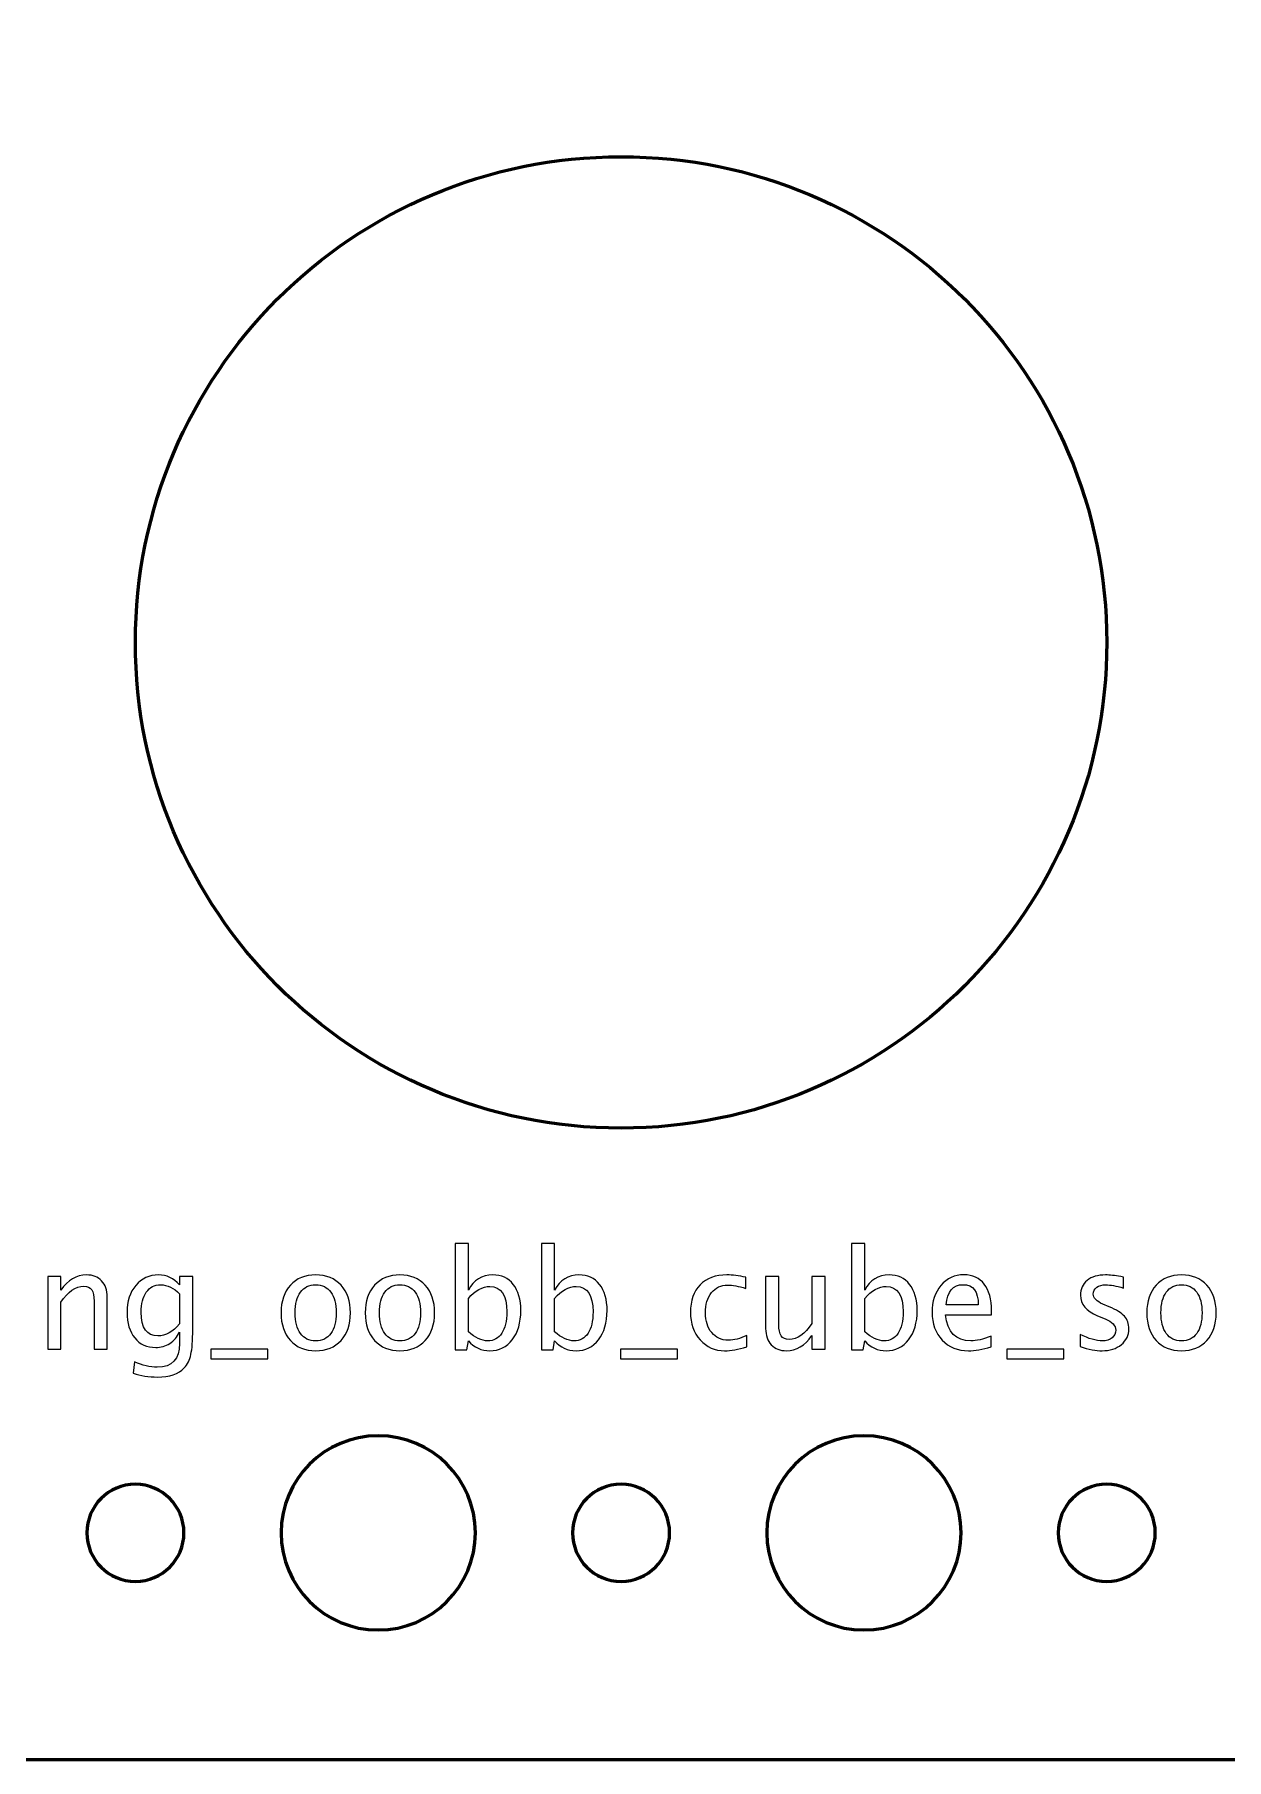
# Model space of a CAD drawing. Header units: centimetres. Extents: x -10.4 to 10.4, y -10.4 to 10.4.
# Drawn here: x -1.81 to 1.87, y -10.45 to -5.12 of the extents above; entities that cross this region are included whole.
import ezdxf

# ---------------------------------------------------------------- set-up
doc = ezdxf.new("R2010")
doc.units = ezdxf.units.CM
doc.header["$MEASUREMENT"] = 0
doc.layers.add('Layer 1', color=7, linetype='Continuous')

msp = doc.modelspace()

# ---------------------------------------------------------------- linework, layer by layer
at = {"layer": 'Layer 1', "lineweight": 53}
msp.add_ellipse((0.00004, -7.00004), major_axis=(0, 1.50004), ratio=1, dxfattribs=at)
for points, knots in [([(-10.45, -9.95), (-10.45, -9.95), (-10.45, 9.95), (-10.45, 9.95), (-10.45, 9.95), (-10.45, 10.22614), (-10.22614, 10.45), (-9.95, 10.45), (-9.95, 10.45), (-9.95, 10.45), (9.95, 10.45), (9.95, 10.45), (9.95, 10.45), (10.22614, 10.45), (10.45, 10.22614), (10.45, 9.95), (10.45, 9.95), (10.45, 9.95), (10.45, -9.95), (10.45, -9.95), (10.45, -9.95), (10.45, -10.22614), (10.22614, -10.45), (9.95, -10.45), (9.95, -10.45), (9.95, -10.45), (-9.95, -10.45), (-9.95, -10.45), (-9.95, -10.45), (-10.22614, -10.45), (-10.45, -10.22614), (-10.45, -9.95)], [0, 0, 0, 0, 0.1111111, 0.1111111, 0.1111111, 0.1111111, 0.2222222, 0.2222222, 0.2222222, 0.2222222, 0.3333333, 0.3333333, 0.3333333, 0.3333333, 0.4444444, 0.4444444, 0.4444444, 0.4444444, 0.5555556, 0.5555556, 0.5555556, 0.5555556, 0.6666667, 0.6666667, 0.6666667, 0.6666667, 0.7777778, 0.7777778, 0.7777778, 0.7777778, 1, 1, 1, 1]), ([(-1.05, -9.75), (-1.05, -9.58431), (-0.91569, -9.45), (-0.75, -9.45), (-0.75, -9.45), (-0.58431, -9.45), (-0.45, -9.58431), (-0.45, -9.75), (-0.45, -9.75), (-0.45, -9.91569), (-0.58431, -10.05), (-0.75, -10.05), (-0.75, -10.05), (-0.91569, -10.05), (-1.05, -9.91569), (-1.05, -9.75)], [0, 0, 0, 0, 0.2, 0.2, 0.2, 0.2, 0.4, 0.4, 0.4, 0.4, 0.6, 0.6, 0.6, 0.6, 1, 1, 1, 1]), ([(0.45, -9.75), (0.45, -9.58431), (0.58431, -9.45), (0.75, -9.45), (0.75, -9.45), (0.91569, -9.45), (1.05, -9.58431), (1.05, -9.75), (1.05, -9.75), (1.05, -9.91569), (0.91569, -10.05), (0.75, -10.05), (0.75, -10.05), (0.58431, -10.05), (0.45, -9.91569), (0.45, -9.75)], [0, 0, 0, 0, 0.2, 0.2, 0.2, 0.2, 0.4, 0.4, 0.4, 0.4, 0.6, 0.6, 0.6, 0.6, 1, 1, 1, 1]), ([(-1.65, -9.75), (-1.65, -9.66716), (-1.58284, -9.6), (-1.5, -9.6), (-1.5, -9.6), (-1.41716, -9.6), (-1.35, -9.66716), (-1.35, -9.75), (-1.35, -9.75), (-1.35, -9.83284), (-1.41716, -9.9), (-1.5, -9.9), (-1.5, -9.9), (-1.58284, -9.9), (-1.65, -9.83284), (-1.65, -9.75)], [0, 0, 0, 0, 0.2, 0.2, 0.2, 0.2, 0.4, 0.4, 0.4, 0.4, 0.6, 0.6, 0.6, 0.6, 1, 1, 1, 1]), ([(-0.15, -9.75), (-0.15, -9.66716), (-0.08284, -9.6), (0, -9.6), (0, -9.6), (0.08284, -9.6), (0.15, -9.66716), (0.15, -9.75), (0.15, -9.75), (0.15, -9.83284), (0.08284, -9.9), (0, -9.9), (0, -9.9), (-0.08284, -9.9), (-0.15, -9.83284), (-0.15, -9.75)], [0, 0, 0, 0, 0.2, 0.2, 0.2, 0.2, 0.4, 0.4, 0.4, 0.4, 0.6, 0.6, 0.6, 0.6, 1, 1, 1, 1]), ([(1.35, -9.75), (1.35, -9.66716), (1.41716, -9.6), (1.5, -9.6), (1.5, -9.6), (1.58284, -9.6), (1.65, -9.66716), (1.65, -9.75), (1.65, -9.75), (1.65, -9.83284), (1.58284, -9.9), (1.5, -9.9), (1.5, -9.9), (1.41716, -9.9), (1.35, -9.83284), (1.35, -9.75)], [0, 0, 0, 0, 0.2, 0.2, 0.2, 0.2, 0.4, 0.4, 0.4, 0.4, 0.6, 0.6, 0.6, 0.6, 1, 1, 1, 1])]:
    msp.add_open_spline(points, degree=3, knots=knots, dxfattribs=at)
at = {"layer": 'Layer 1', "color": 5, "lineweight": 9}
for points, knots in [([(-0.51224, -9.18506), (-0.51224, -9.18506), (-0.51224, -8.85613), (-0.51224, -8.85613), (-0.51224, -8.85613), (-0.51224, -8.85613), (-0.4716, -8.85613), (-0.4716, -8.85613), (-0.4716, -8.85613), (-0.4716, -8.85613), (-0.4716, -9.00056), (-0.4716, -9.00056), (-0.4716, -9.00056), (-0.45495, -8.96916), (-0.4299, -8.9535), (-0.39653, -8.9535), (-0.39653, -8.9535), (-0.36951, -8.9535), (-0.34827, -8.96331), (-0.33275, -8.98299), (-0.33275, -8.98299), (-0.31723, -9.00268), (-0.30947, -9.02956), (-0.30947, -9.06363), (-0.30947, -9.06363), (-0.30947, -9.10075), (-0.31828, -9.13073), (-0.33585, -9.15345), (-0.33585, -9.15345), (-0.35342, -9.17624), (-0.37656, -9.1876), (-0.40521, -9.1876), (-0.40521, -9.1876), (-0.43181, -9.1876), (-0.45396, -9.17744), (-0.4716, -9.15705), (-0.4716, -9.15705), (-0.4716, -9.15705), (-0.47654, -9.18506), (-0.47654, -9.18506), (-0.47654, -9.18506), (-0.47654, -9.18506), (-0.51224, -9.18506), (-0.51224, -9.18506)], [0, 0, 0, 0, 0.0833333, 0.0833333, 0.0833333, 0.0833333, 0.1666667, 0.1666667, 0.1666667, 0.1666667, 0.25, 0.25, 0.25, 0.25, 0.3333333, 0.3333333, 0.3333333, 0.3333333, 0.4166667, 0.4166667, 0.4166667, 0.4166667, 0.5, 0.5, 0.5, 0.5, 0.5833333, 0.5833333, 0.5833333, 0.5833333, 0.6666667, 0.6666667, 0.6666667, 0.6666667, 0.75, 0.75, 0.75, 0.75, 0.8333333, 0.8333333, 0.8333333, 0.8333333, 1, 1, 1, 1]), ([(-0.24582, -9.18506), (-0.24582, -9.18506), (-0.24582, -8.85613), (-0.24582, -8.85613), (-0.24582, -8.85613), (-0.24582, -8.85613), (-0.20518, -8.85613), (-0.20518, -8.85613), (-0.20518, -8.85613), (-0.20518, -8.85613), (-0.20518, -9.00056), (-0.20518, -9.00056), (-0.20518, -9.00056), (-0.18853, -8.96916), (-0.16348, -8.9535), (-0.13011, -8.9535), (-0.13011, -8.9535), (-0.10309, -8.9535), (-0.08185, -8.96331), (-0.06633, -8.98299), (-0.06633, -8.98299), (-0.05081, -9.00268), (-0.04305, -9.02956), (-0.04305, -9.06363), (-0.04305, -9.06363), (-0.04305, -9.10075), (-0.05186, -9.13073), (-0.06943, -9.15345), (-0.06943, -9.15345), (-0.087, -9.17624), (-0.11014, -9.1876), (-0.13879, -9.1876), (-0.13879, -9.1876), (-0.16539, -9.1876), (-0.18754, -9.17744), (-0.20518, -9.15705), (-0.20518, -9.15705), (-0.20518, -9.15705), (-0.21012, -9.18506), (-0.21012, -9.18506), (-0.21012, -9.18506), (-0.21012, -9.18506), (-0.24582, -9.18506), (-0.24582, -9.18506)], [0, 0, 0, 0, 0.0833333, 0.0833333, 0.0833333, 0.0833333, 0.1666667, 0.1666667, 0.1666667, 0.1666667, 0.25, 0.25, 0.25, 0.25, 0.3333333, 0.3333333, 0.3333333, 0.3333333, 0.4166667, 0.4166667, 0.4166667, 0.4166667, 0.5, 0.5, 0.5, 0.5, 0.5833333, 0.5833333, 0.5833333, 0.5833333, 0.6666667, 0.6666667, 0.6666667, 0.6666667, 0.75, 0.75, 0.75, 0.75, 0.8333333, 0.8333333, 0.8333333, 0.8333333, 1, 1, 1, 1]), ([(0.71184, -9.18506), (0.71184, -9.18506), (0.71184, -8.85613), (0.71184, -8.85613), (0.71184, -8.85613), (0.71184, -8.85613), (0.75248, -8.85613), (0.75248, -8.85613), (0.75248, -8.85613), (0.75248, -8.85613), (0.75248, -9.00056), (0.75248, -9.00056), (0.75248, -9.00056), (0.76913, -8.96916), (0.79418, -8.9535), (0.82755, -8.9535), (0.82755, -8.9535), (0.85457, -8.9535), (0.87581, -8.96331), (0.89133, -8.98299), (0.89133, -8.98299), (0.90685, -9.00268), (0.91461, -9.02956), (0.91461, -9.06363), (0.91461, -9.06363), (0.91461, -9.10075), (0.9058, -9.13073), (0.88823, -9.15345), (0.88823, -9.15345), (0.87066, -9.17624), (0.84752, -9.1876), (0.81887, -9.1876), (0.81887, -9.1876), (0.79227, -9.1876), (0.77012, -9.17744), (0.75248, -9.15705), (0.75248, -9.15705), (0.75248, -9.15705), (0.74754, -9.18506), (0.74754, -9.18506), (0.74754, -9.18506), (0.74754, -9.18506), (0.71184, -9.18506), (0.71184, -9.18506)], [0, 0, 0, 0, 0.0833333, 0.0833333, 0.0833333, 0.0833333, 0.1666667, 0.1666667, 0.1666667, 0.1666667, 0.25, 0.25, 0.25, 0.25, 0.3333333, 0.3333333, 0.3333333, 0.3333333, 0.4166667, 0.4166667, 0.4166667, 0.4166667, 0.5, 0.5, 0.5, 0.5, 0.5833333, 0.5833333, 0.5833333, 0.5833333, 0.6666667, 0.6666667, 0.6666667, 0.6666667, 0.75, 0.75, 0.75, 0.75, 0.8333333, 0.8333333, 0.8333333, 0.8333333, 1, 1, 1, 1]), ([(-1.77075, -9.18252), (-1.77075, -9.18252), (-1.77075, -8.95816), (-1.77075, -8.95816), (-1.77075, -8.95816), (-1.77075, -8.95816), (-1.73011, -8.95816), (-1.73011, -8.95816), (-1.73011, -8.95816), (-1.73011, -8.95816), (-1.73011, -9.00056), (-1.73011, -9.00056), (-1.73011, -9.00056), (-1.70859, -8.96916), (-1.6822, -8.9535), (-1.65102, -8.9535), (-1.65102, -8.9535), (-1.6314, -8.9535), (-1.61581, -8.95964), (-1.60431, -8.97198), (-1.60431, -8.97198), (-1.59281, -8.98426), (-1.58703, -9.00084), (-1.58703, -9.02158), (-1.58703, -9.02158), (-1.58703, -9.02158), (-1.58703, -9.18252), (-1.58703, -9.18252), (-1.58703, -9.18252), (-1.58703, -9.18252), (-1.62766, -9.18252), (-1.62766, -9.18252), (-1.62766, -9.18252), (-1.62766, -9.18252), (-1.62766, -9.03485), (-1.62766, -9.03485), (-1.62766, -9.03485), (-1.62766, -9.0182), (-1.63013, -9.00634), (-1.635, -8.99929), (-1.635, -8.99929), (-1.63994, -8.99216), (-1.64806, -8.98863), (-1.65941, -8.98863), (-1.65941, -8.98863), (-1.68439, -8.98863), (-1.70796, -9.00493), (-1.73011, -9.03753), (-1.73011, -9.03753), (-1.73011, -9.03753), (-1.73011, -9.18252), (-1.73011, -9.18252), (-1.73011, -9.18252), (-1.73011, -9.18252), (-1.77075, -9.18252), (-1.77075, -9.18252)], [0, 0, 0, 0, 0.0666667, 0.0666667, 0.0666667, 0.0666667, 0.1333333, 0.1333333, 0.1333333, 0.1333333, 0.2, 0.2, 0.2, 0.2, 0.2666667, 0.2666667, 0.2666667, 0.2666667, 0.3333333, 0.3333333, 0.3333333, 0.3333333, 0.4, 0.4, 0.4, 0.4, 0.4666667, 0.4666667, 0.4666667, 0.4666667, 0.5333333, 0.5333333, 0.5333333, 0.5333333, 0.6, 0.6, 0.6, 0.6, 0.6666667, 0.6666667, 0.6666667, 0.6666667, 0.7333333, 0.7333333, 0.7333333, 0.7333333, 0.8, 0.8, 0.8, 0.8, 0.8666667, 0.8666667, 0.8666667, 0.8666667, 1, 1, 1, 1]), ([(-1.50715, -9.25703), (-1.50715, -9.25703), (-1.50236, -9.22189), (-1.50236, -9.22189), (-1.50236, -9.22189), (-1.47879, -9.2329), (-1.45544, -9.2384), (-1.43237, -9.2384), (-1.43237, -9.2384), (-1.38658, -9.2384), (-1.36364, -9.21413), (-1.36364, -9.16566), (-1.36364, -9.16566), (-1.36364, -9.16566), (-1.36364, -9.13038), (-1.36364, -9.13038), (-1.36364, -9.13038), (-1.3707, -9.14527), (-1.38072, -9.15677), (-1.39377, -9.16502), (-1.39377, -9.16502), (-1.40682, -9.17328), (-1.42136, -9.17744), (-1.43737, -9.17744), (-1.43737, -9.17744), (-1.46454, -9.17744), (-1.48606, -9.1677), (-1.50193, -9.14823), (-1.50193, -9.14823), (-1.51781, -9.12876), (-1.52578, -9.10237), (-1.52578, -9.06907), (-1.52578, -9.06907), (-1.52578, -9.03499), (-1.51675, -9.00719), (-1.49869, -8.98567), (-1.49869, -8.98567), (-1.48055, -8.96422), (-1.4572, -8.9535), (-1.42848, -8.9535), (-1.42848, -8.9535), (-1.40337, -8.9535), (-1.38171, -8.96366), (-1.36364, -8.98405), (-1.36364, -8.98405), (-1.36364, -8.98405), (-1.36364, -8.95816), (-1.36364, -8.95816), (-1.36364, -8.95816), (-1.36364, -8.95816), (-1.32301, -8.95816), (-1.32301, -8.95816), (-1.32301, -8.95816), (-1.32301, -8.95816), (-1.32301, -9.12128), (-1.32301, -9.12128), (-1.32301, -9.12128), (-1.32301, -9.15634), (-1.32484, -9.18231), (-1.32851, -9.19917), (-1.32851, -9.19917), (-1.33211, -9.21603), (-1.33902, -9.22986), (-1.34904, -9.24059), (-1.34904, -9.24059), (-1.36682, -9.25942), (-1.39462, -9.26888), (-1.43237, -9.26888), (-1.43237, -9.26888), (-1.45826, -9.26888), (-1.48316, -9.26493), (-1.50715, -9.25703)], [0, 0, 0, 0, 0.0526316, 0.0526316, 0.0526316, 0.0526316, 0.1052632, 0.1052632, 0.1052632, 0.1052632, 0.1578947, 0.1578947, 0.1578947, 0.1578947, 0.2105263, 0.2105263, 0.2105263, 0.2105263, 0.2631579, 0.2631579, 0.2631579, 0.2631579, 0.3157895, 0.3157895, 0.3157895, 0.3157895, 0.3684211, 0.3684211, 0.3684211, 0.3684211, 0.4210526, 0.4210526, 0.4210526, 0.4210526, 0.4736842, 0.4736842, 0.4736842, 0.4736842, 0.5263158, 0.5263158, 0.5263158, 0.5263158, 0.5789474, 0.5789474, 0.5789474, 0.5789474, 0.6315789, 0.6315789, 0.6315789, 0.6315789, 0.6842105, 0.6842105, 0.6842105, 0.6842105, 0.7368421, 0.7368421, 0.7368421, 0.7368421, 0.7894737, 0.7894737, 0.7894737, 0.7894737, 0.8421053, 0.8421053, 0.8421053, 0.8421053, 0.8947368, 0.8947368, 0.8947368, 0.8947368, 1, 1, 1, 1]), ([(-1.36364, -9.10491), (-1.36364, -9.10491), (-1.36364, -9.01185), (-1.36364, -9.01185), (-1.36364, -9.01185), (-1.38157, -8.99329), (-1.40111, -8.98398), (-1.42221, -8.98398), (-1.42221, -8.98398), (-1.44097, -8.98398), (-1.45565, -8.99146), (-1.46623, -9.00649), (-1.46623, -9.00649), (-1.47689, -9.02144), (-1.48218, -9.04226), (-1.48218, -9.06879), (-1.48218, -9.06879), (-1.48218, -9.11754), (-1.46489, -9.14188), (-1.43025, -9.14188), (-1.43025, -9.14188), (-1.40668, -9.14188), (-1.38446, -9.12953), (-1.36364, -9.10491)], [0, 0, 0, 0, 0.1428571, 0.1428571, 0.1428571, 0.1428571, 0.2857143, 0.2857143, 0.2857143, 0.2857143, 0.4285714, 0.4285714, 0.4285714, 0.4285714, 0.5714286, 0.5714286, 0.5714286, 0.5714286, 0.7142857, 0.7142857, 0.7142857, 0.7142857, 1, 1, 1, 1]), ([(-0.94306, -9.1876), (-0.97601, -9.1876), (-1.00211, -9.17709), (-1.0213, -9.15606), (-1.0213, -9.15606), (-1.04056, -9.13504), (-1.05016, -9.10646), (-1.05016, -9.07041), (-1.05016, -9.07041), (-1.05016, -9.03443), (-1.04056, -9.00592), (-1.0213, -8.98497), (-1.0213, -8.98497), (-1.00211, -8.96401), (-0.97601, -8.9535), (-0.94306, -8.9535), (-0.94306, -8.9535), (-0.91011, -8.9535), (-0.884, -8.96401), (-0.86481, -8.98497), (-0.86481, -8.98497), (-0.84555, -9.00592), (-0.83596, -9.03443), (-0.83596, -9.07041), (-0.83596, -9.07041), (-0.83596, -9.10646), (-0.84555, -9.13504), (-0.86481, -9.15606), (-0.86481, -9.15606), (-0.884, -9.17709), (-0.91011, -9.1876), (-0.94306, -9.1876)], [0, 0, 0, 0, 0.1111111, 0.1111111, 0.1111111, 0.1111111, 0.2222222, 0.2222222, 0.2222222, 0.2222222, 0.3333333, 0.3333333, 0.3333333, 0.3333333, 0.4444444, 0.4444444, 0.4444444, 0.4444444, 0.5555556, 0.5555556, 0.5555556, 0.5555556, 0.6666667, 0.6666667, 0.6666667, 0.6666667, 0.7777778, 0.7777778, 0.7777778, 0.7777778, 1, 1, 1, 1]), ([(-0.94313, -9.15712), (-0.92302, -9.15712), (-0.90736, -9.14957), (-0.89621, -9.1344), (-0.89621, -9.1344), (-0.88513, -9.1193), (-0.87956, -9.09792), (-0.87956, -9.07041), (-0.87956, -9.07041), (-0.87956, -9.04296), (-0.88513, -9.02165), (-0.89621, -9.00656), (-0.89621, -9.00656), (-0.90736, -8.99153), (-0.92302, -8.98398), (-0.94313, -8.98398), (-0.94313, -8.98398), (-0.96331, -8.98398), (-0.97897, -8.99153), (-0.98998, -9.00656), (-0.98998, -9.00656), (-1.00105, -9.02165), (-1.00656, -9.04296), (-1.00656, -9.07041), (-1.00656, -9.07041), (-1.00656, -9.09792), (-1.00105, -9.1193), (-0.98998, -9.1344), (-0.98998, -9.1344), (-0.97897, -9.14957), (-0.96331, -9.15712), (-0.94313, -9.15712)], [0, 0, 0, 0, 0.1111111, 0.1111111, 0.1111111, 0.1111111, 0.2222222, 0.2222222, 0.2222222, 0.2222222, 0.3333333, 0.3333333, 0.3333333, 0.3333333, 0.4444444, 0.4444444, 0.4444444, 0.4444444, 0.5555556, 0.5555556, 0.5555556, 0.5555556, 0.6666667, 0.6666667, 0.6666667, 0.6666667, 0.7777778, 0.7777778, 0.7777778, 0.7777778, 1, 1, 1, 1]), ([(-0.68299, -9.1876), (-0.71594, -9.1876), (-0.74204, -9.17709), (-0.76123, -9.15606), (-0.76123, -9.15606), (-0.78049, -9.13504), (-0.79009, -9.10646), (-0.79009, -9.07041), (-0.79009, -9.07041), (-0.79009, -9.03443), (-0.78049, -9.00592), (-0.76123, -8.98497), (-0.76123, -8.98497), (-0.74204, -8.96401), (-0.71594, -8.9535), (-0.68299, -8.9535), (-0.68299, -8.9535), (-0.65004, -8.9535), (-0.62393, -8.96401), (-0.60474, -8.98497), (-0.60474, -8.98497), (-0.58548, -9.00592), (-0.57589, -9.03443), (-0.57589, -9.07041), (-0.57589, -9.07041), (-0.57589, -9.10646), (-0.58548, -9.13504), (-0.60474, -9.15606), (-0.60474, -9.15606), (-0.62393, -9.17709), (-0.65004, -9.1876), (-0.68299, -9.1876)], [0, 0, 0, 0, 0.1111111, 0.1111111, 0.1111111, 0.1111111, 0.2222222, 0.2222222, 0.2222222, 0.2222222, 0.3333333, 0.3333333, 0.3333333, 0.3333333, 0.4444444, 0.4444444, 0.4444444, 0.4444444, 0.5555556, 0.5555556, 0.5555556, 0.5555556, 0.6666667, 0.6666667, 0.6666667, 0.6666667, 0.7777778, 0.7777778, 0.7777778, 0.7777778, 1, 1, 1, 1]), ([(-0.68306, -9.15712), (-0.66295, -9.15712), (-0.64729, -9.14957), (-0.63614, -9.1344), (-0.63614, -9.1344), (-0.62506, -9.1193), (-0.61949, -9.09792), (-0.61949, -9.07041), (-0.61949, -9.07041), (-0.61949, -9.04296), (-0.62506, -9.02165), (-0.63614, -9.00656), (-0.63614, -9.00656), (-0.64729, -8.99153), (-0.66295, -8.98398), (-0.68306, -8.98398), (-0.68306, -8.98398), (-0.70324, -8.98398), (-0.7189, -8.99153), (-0.72991, -9.00656), (-0.72991, -9.00656), (-0.74098, -9.02165), (-0.74649, -9.04296), (-0.74649, -9.07041), (-0.74649, -9.07041), (-0.74649, -9.09792), (-0.74098, -9.1193), (-0.72991, -9.1344), (-0.72991, -9.1344), (-0.7189, -9.14957), (-0.70324, -9.15712), (-0.68306, -9.15712)], [0, 0, 0, 0, 0.1111111, 0.1111111, 0.1111111, 0.1111111, 0.2222222, 0.2222222, 0.2222222, 0.2222222, 0.3333333, 0.3333333, 0.3333333, 0.3333333, 0.4444444, 0.4444444, 0.4444444, 0.4444444, 0.5555556, 0.5555556, 0.5555556, 0.5555556, 0.6666667, 0.6666667, 0.6666667, 0.6666667, 0.7777778, 0.7777778, 0.7777778, 0.7777778, 1, 1, 1, 1]), ([(-0.4716, -9.12904), (-0.45065, -9.14774), (-0.43068, -9.15712), (-0.4117, -9.15712), (-0.4117, -9.15712), (-0.393, -9.15712), (-0.37854, -9.14929), (-0.36838, -9.1337), (-0.36838, -9.1337), (-0.35815, -9.1181), (-0.35307, -9.09616), (-0.35307, -9.0678), (-0.35307, -9.0678), (-0.35307, -9.0153), (-0.37042, -8.98906), (-0.40514, -8.98906), (-0.40514, -8.98906), (-0.42786, -8.98906), (-0.45001, -9.00133), (-0.4716, -9.02596), (-0.4716, -9.02596), (-0.4716, -9.02596), (-0.4716, -9.12904), (-0.4716, -9.12904)], [0, 0, 0, 0, 0.1428571, 0.1428571, 0.1428571, 0.1428571, 0.2857143, 0.2857143, 0.2857143, 0.2857143, 0.4285714, 0.4285714, 0.4285714, 0.4285714, 0.5714286, 0.5714286, 0.5714286, 0.5714286, 0.7142857, 0.7142857, 0.7142857, 0.7142857, 1, 1, 1, 1]), ([(-0.20518, -9.12904), (-0.18423, -9.14774), (-0.16426, -9.15712), (-0.14528, -9.15712), (-0.14528, -9.15712), (-0.12658, -9.15712), (-0.11212, -9.14929), (-0.10196, -9.1337), (-0.10196, -9.1337), (-0.09173, -9.1181), (-0.08665, -9.09616), (-0.08665, -9.0678), (-0.08665, -9.0678), (-0.08665, -9.0153), (-0.104, -8.98906), (-0.13872, -8.98906), (-0.13872, -8.98906), (-0.16144, -8.98906), (-0.18359, -9.00133), (-0.20518, -9.02596), (-0.20518, -9.02596), (-0.20518, -9.02596), (-0.20518, -9.12904), (-0.20518, -9.12904)], [0, 0, 0, 0, 0.1428571, 0.1428571, 0.1428571, 0.1428571, 0.2857143, 0.2857143, 0.2857143, 0.2857143, 0.4285714, 0.4285714, 0.4285714, 0.4285714, 0.5714286, 0.5714286, 0.5714286, 0.5714286, 0.7142857, 0.7142857, 0.7142857, 0.7142857, 1, 1, 1, 1]), ([(0.38806, -9.17575), (0.36174, -9.18365), (0.33902, -9.1876), (0.3199, -9.1876), (0.3199, -9.1876), (0.28956, -9.1876), (0.26444, -9.17638), (0.24448, -9.15402), (0.24448, -9.15402), (0.22451, -9.13158), (0.21449, -9.10329), (0.21449, -9.06921), (0.21449, -9.06921), (0.21449, -9.0328), (0.22437, -9.00437), (0.24412, -8.98405), (0.24412, -8.98405), (0.26388, -8.96366), (0.29147, -8.9535), (0.32688, -8.9535), (0.32688, -8.9535), (0.34431, -8.9535), (0.36393, -8.9559), (0.38552, -8.9607), (0.38552, -8.9607), (0.38552, -8.9607), (0.38552, -8.99498), (0.38552, -8.99498), (0.38552, -8.99498), (0.36258, -8.98821), (0.34389, -8.98482), (0.32949, -8.98482), (0.32949, -8.98482), (0.30861, -8.98482), (0.29189, -8.99266), (0.2794, -9.00825), (0.2794, -9.00825), (0.26691, -9.02384), (0.26063, -9.04466), (0.26063, -9.07062), (0.26063, -9.07062), (0.26063, -9.09581), (0.26712, -9.11613), (0.28004, -9.13172), (0.28004, -9.13172), (0.29295, -9.14724), (0.30981, -9.155), (0.33076, -9.155), (0.33076, -9.155), (0.34932, -9.155), (0.36837, -9.15021), (0.38806, -9.14061), (0.38806, -9.14061), (0.38806, -9.14061), (0.38806, -9.17575), (0.38806, -9.17575)], [0, 0, 0, 0, 0.0666667, 0.0666667, 0.0666667, 0.0666667, 0.1333333, 0.1333333, 0.1333333, 0.1333333, 0.2, 0.2, 0.2, 0.2, 0.2666667, 0.2666667, 0.2666667, 0.2666667, 0.3333333, 0.3333333, 0.3333333, 0.3333333, 0.4, 0.4, 0.4, 0.4, 0.4666667, 0.4666667, 0.4666667, 0.4666667, 0.5333333, 0.5333333, 0.5333333, 0.5333333, 0.6, 0.6, 0.6, 0.6, 0.6666667, 0.6666667, 0.6666667, 0.6666667, 0.7333333, 0.7333333, 0.7333333, 0.7333333, 0.8, 0.8, 0.8, 0.8, 0.8666667, 0.8666667, 0.8666667, 0.8666667, 1, 1, 1, 1]), ([(0.58964, -9.18252), (0.58964, -9.18252), (0.58964, -9.14033), (0.58964, -9.14033), (0.58964, -9.14033), (0.56797, -9.17187), (0.54166, -9.1876), (0.51075, -9.1876), (0.51075, -9.1876), (0.49114, -9.1876), (0.47555, -9.18146), (0.46398, -9.16911), (0.46398, -9.16911), (0.45234, -9.15677), (0.44655, -9.14019), (0.44655, -9.11923), (0.44655, -9.11923), (0.44655, -9.11923), (0.44655, -8.95816), (0.44655, -8.95816), (0.44655, -8.95816), (0.44655, -8.95816), (0.48719, -8.95816), (0.48719, -8.95816), (0.48719, -8.95816), (0.48719, -8.95816), (0.48719, -9.10597), (0.48719, -9.10597), (0.48719, -9.10597), (0.48719, -9.12283), (0.48966, -9.13475), (0.49453, -9.14181), (0.49453, -9.14181), (0.49947, -9.14894), (0.50765, -9.15246), (0.51915, -9.15246), (0.51915, -9.15246), (0.54399, -9.15246), (0.56755, -9.13617), (0.58964, -9.1035), (0.58964, -9.1035), (0.58964, -9.1035), (0.58964, -8.95816), (0.58964, -8.95816), (0.58964, -8.95816), (0.58964, -8.95816), (0.63027, -8.95816), (0.63027, -8.95816), (0.63027, -8.95816), (0.63027, -8.95816), (0.63027, -9.18252), (0.63027, -9.18252), (0.63027, -9.18252), (0.63027, -9.18252), (0.58964, -9.18252), (0.58964, -9.18252)], [0, 0, 0, 0, 0.0666667, 0.0666667, 0.0666667, 0.0666667, 0.1333333, 0.1333333, 0.1333333, 0.1333333, 0.2, 0.2, 0.2, 0.2, 0.2666667, 0.2666667, 0.2666667, 0.2666667, 0.3333333, 0.3333333, 0.3333333, 0.3333333, 0.4, 0.4, 0.4, 0.4, 0.4666667, 0.4666667, 0.4666667, 0.4666667, 0.5333333, 0.5333333, 0.5333333, 0.5333333, 0.6, 0.6, 0.6, 0.6, 0.6666667, 0.6666667, 0.6666667, 0.6666667, 0.7333333, 0.7333333, 0.7333333, 0.7333333, 0.8, 0.8, 0.8, 0.8, 0.8666667, 0.8666667, 0.8666667, 0.8666667, 1, 1, 1, 1]), ([(0.75248, -9.12904), (0.77343, -9.14774), (0.7934, -9.15712), (0.81238, -9.15712), (0.81238, -9.15712), (0.83108, -9.15712), (0.84554, -9.14929), (0.8557, -9.1337), (0.8557, -9.1337), (0.86593, -9.1181), (0.87101, -9.09616), (0.87101, -9.0678), (0.87101, -9.0678), (0.87101, -9.0153), (0.85366, -8.98906), (0.81894, -8.98906), (0.81894, -8.98906), (0.79622, -8.98906), (0.77407, -9.00133), (0.75248, -9.02596), (0.75248, -9.02596), (0.75248, -9.02596), (0.75248, -9.12904), (0.75248, -9.12904)], [0, 0, 0, 0, 0.1428571, 0.1428571, 0.1428571, 0.1428571, 0.2857143, 0.2857143, 0.2857143, 0.2857143, 0.4285714, 0.4285714, 0.4285714, 0.4285714, 0.5714286, 0.5714286, 0.5714286, 0.5714286, 0.7142857, 0.7142857, 0.7142857, 0.7142857, 1, 1, 1, 1]), ([(1.14294, -9.17532), (1.11563, -9.18351), (1.09228, -9.1876), (1.0728, -9.1876), (1.0728, -9.1876), (1.03957, -9.1876), (1.01255, -9.17659), (0.99174, -9.15465), (0.99174, -9.15465), (0.97092, -9.13271), (0.96048, -9.10427), (0.96048, -9.06928), (0.96048, -9.06928), (0.96048, -9.03534), (0.96965, -9.00747), (0.98807, -8.98567), (0.98807, -8.98567), (1.00648, -8.96394), (1.03005, -8.95308), (1.05876, -8.95308), (1.05876, -8.95308), (1.08593, -8.95308), (1.10695, -8.96274), (1.12177, -8.98207), (1.12177, -8.98207), (1.13659, -9.00141), (1.14399, -9.02878), (1.14399, -9.06427), (1.14399, -9.06427), (1.14399, -9.06427), (1.14378, -9.07669), (1.14378, -9.07669), (1.14378, -9.07669), (1.14378, -9.07669), (1.00197, -9.07669), (1.00197, -9.07669), (1.00197, -9.07669), (1.00789, -9.13031), (1.03407, -9.15712), (1.08042, -9.15712), (1.08042, -9.15712), (1.09743, -9.15712), (1.11824, -9.15232), (1.14294, -9.14273), (1.14294, -9.14273), (1.14294, -9.14273), (1.14294, -9.17532), (1.14294, -9.17532)], [0, 0, 0, 0, 0.0769231, 0.0769231, 0.0769231, 0.0769231, 0.1538462, 0.1538462, 0.1538462, 0.1538462, 0.2307692, 0.2307692, 0.2307692, 0.2307692, 0.3076923, 0.3076923, 0.3076923, 0.3076923, 0.3846154, 0.3846154, 0.3846154, 0.3846154, 0.4615385, 0.4615385, 0.4615385, 0.4615385, 0.5384615, 0.5384615, 0.5384615, 0.5384615, 0.6153846, 0.6153846, 0.6153846, 0.6153846, 0.6923077, 0.6923077, 0.6923077, 0.6923077, 0.7692308, 0.7692308, 0.7692308, 0.7692308, 0.8461538, 0.8461538, 0.8461538, 0.8461538, 1, 1, 1, 1]), ([(1.00408, -9.04621), (1.00408, -9.04621), (1.10314, -9.04621), (1.10314, -9.04621), (1.10314, -9.04621), (1.10314, -9.00444), (1.08755, -8.98355), (1.05643, -8.98355), (1.05643, -8.98355), (1.02511, -8.98355), (1.00768, -9.00444), (1.00408, -9.04621)], [0, 0, 0, 0, 0.25, 0.25, 0.25, 0.25, 0.5, 0.5, 0.5, 0.5, 1, 1, 1, 1]), ([(1.41776, -9.17448), (1.41776, -9.17448), (1.41776, -9.13722), (1.41776, -9.13722), (1.41776, -9.13722), (1.44436, -9.15049), (1.46743, -9.15712), (1.48711, -9.15712), (1.48711, -9.15712), (1.49882, -9.15712), (1.50856, -9.15395), (1.51625, -9.1476), (1.51625, -9.1476), (1.52394, -9.14132), (1.52782, -9.13341), (1.52782, -9.12389), (1.52782, -9.12389), (1.52782, -9.10999), (1.51703, -9.09849), (1.49544, -9.08939), (1.49544, -9.08939), (1.49544, -9.08939), (1.47166, -9.0793), (1.47166, -9.0793), (1.47166, -9.0793), (1.43659, -9.06476), (1.41903, -9.04374), (1.41903, -9.01643), (1.41903, -9.01643), (1.41903, -8.99689), (1.42594, -8.98151), (1.43977, -8.97029), (1.43977, -8.97029), (1.4536, -8.95907), (1.47258, -8.9535), (1.49664, -8.9535), (1.49664, -8.9535), (1.50913, -8.9535), (1.52465, -8.95519), (1.54306, -8.95865), (1.54306, -8.95865), (1.54306, -8.95865), (1.55153, -8.96027), (1.55153, -8.96027), (1.55153, -8.96027), (1.55153, -8.96027), (1.55153, -8.99414), (1.55153, -8.99414), (1.55153, -8.99414), (1.52888, -8.98736), (1.51082, -8.98398), (1.49734, -8.98398), (1.49734, -8.98398), (1.48549, -8.98398), (1.47611, -8.98659), (1.46898, -8.99174), (1.46898, -8.99174), (1.46192, -8.99689), (1.4584, -9.0038), (1.4584, -9.01248), (1.4584, -9.01248), (1.4584, -9.02469), (1.46827, -9.03506), (1.4881, -9.04346), (1.4881, -9.04346), (1.4881, -9.04346), (1.50764, -9.05171), (1.50764, -9.05171), (1.50764, -9.05171), (1.5298, -9.06102), (1.54546, -9.0709), (1.55463, -9.08127), (1.55463, -9.08127), (1.56388, -9.09165), (1.56846, -9.10463), (1.56846, -9.12015), (1.56846, -9.12015), (1.56846, -9.13983), (1.5607, -9.15599), (1.54511, -9.16862), (1.54511, -9.16862), (1.52959, -9.18125), (1.50969, -9.1876), (1.48549, -9.1876), (1.48549, -9.1876), (1.46686, -9.1876), (1.44436, -9.18323), (1.41776, -9.17448)], [0, 0, 0, 0, 0.0434783, 0.0434783, 0.0434783, 0.0434783, 0.0869565, 0.0869565, 0.0869565, 0.0869565, 0.1304348, 0.1304348, 0.1304348, 0.1304348, 0.173913, 0.173913, 0.173913, 0.173913, 0.2173913, 0.2173913, 0.2173913, 0.2173913, 0.2608696, 0.2608696, 0.2608696, 0.2608696, 0.3043478, 0.3043478, 0.3043478, 0.3043478, 0.3478261, 0.3478261, 0.3478261, 0.3478261, 0.3913043, 0.3913043, 0.3913043, 0.3913043, 0.4347826, 0.4347826, 0.4347826, 0.4347826, 0.4782609, 0.4782609, 0.4782609, 0.4782609, 0.5217391, 0.5217391, 0.5217391, 0.5217391, 0.5652174, 0.5652174, 0.5652174, 0.5652174, 0.6086957, 0.6086957, 0.6086957, 0.6086957, 0.6521739, 0.6521739, 0.6521739, 0.6521739, 0.6956522, 0.6956522, 0.6956522, 0.6956522, 0.7391304, 0.7391304, 0.7391304, 0.7391304, 0.7826087, 0.7826087, 0.7826087, 0.7826087, 0.826087, 0.826087, 0.826087, 0.826087, 0.8695652, 0.8695652, 0.8695652, 0.8695652, 0.9130435, 0.9130435, 0.9130435, 0.9130435, 1, 1, 1, 1]), ([(1.73095, -9.1876), (1.698, -9.1876), (1.6719, -9.17709), (1.65271, -9.15606), (1.65271, -9.15606), (1.63345, -9.13504), (1.62385, -9.10646), (1.62385, -9.07041), (1.62385, -9.07041), (1.62385, -9.03443), (1.63345, -9.00592), (1.65271, -8.98497), (1.65271, -8.98497), (1.6719, -8.96401), (1.698, -8.9535), (1.73095, -8.9535), (1.73095, -8.9535), (1.7639, -8.9535), (1.79001, -8.96401), (1.8092, -8.98497), (1.8092, -8.98497), (1.82846, -9.00592), (1.83805, -9.03443), (1.83805, -9.07041), (1.83805, -9.07041), (1.83805, -9.10646), (1.82846, -9.13504), (1.8092, -9.15606), (1.8092, -9.15606), (1.79001, -9.17709), (1.7639, -9.1876), (1.73095, -9.1876)], [0, 0, 0, 0, 0.1111111, 0.1111111, 0.1111111, 0.1111111, 0.2222222, 0.2222222, 0.2222222, 0.2222222, 0.3333333, 0.3333333, 0.3333333, 0.3333333, 0.4444444, 0.4444444, 0.4444444, 0.4444444, 0.5555556, 0.5555556, 0.5555556, 0.5555556, 0.6666667, 0.6666667, 0.6666667, 0.6666667, 0.7777778, 0.7777778, 0.7777778, 0.7777778, 1, 1, 1, 1]), ([(1.73088, -9.15712), (1.75099, -9.15712), (1.76665, -9.14957), (1.7778, -9.1344), (1.7778, -9.1344), (1.78888, -9.1193), (1.79445, -9.09792), (1.79445, -9.07041), (1.79445, -9.07041), (1.79445, -9.04296), (1.78888, -9.02165), (1.7778, -9.00656), (1.7778, -9.00656), (1.76665, -8.99153), (1.75099, -8.98398), (1.73088, -8.98398), (1.73088, -8.98398), (1.7107, -8.98398), (1.69504, -8.99153), (1.68403, -9.00656), (1.68403, -9.00656), (1.67296, -9.02165), (1.66745, -9.04296), (1.66745, -9.07041), (1.66745, -9.07041), (1.66745, -9.09792), (1.67296, -9.1193), (1.68403, -9.1344), (1.68403, -9.1344), (1.69504, -9.14957), (1.7107, -9.15712), (1.73088, -9.15712)], [0, 0, 0, 0, 0.1111111, 0.1111111, 0.1111111, 0.1111111, 0.2222222, 0.2222222, 0.2222222, 0.2222222, 0.3333333, 0.3333333, 0.3333333, 0.3333333, 0.4444444, 0.4444444, 0.4444444, 0.4444444, 0.5555556, 0.5555556, 0.5555556, 0.5555556, 0.6666667, 0.6666667, 0.6666667, 0.6666667, 0.7777778, 0.7777778, 0.7777778, 0.7777778, 1, 1, 1, 1]), ([(-1.26691, -9.213), (-1.26691, -9.213), (-1.26691, -9.18252), (-1.26691, -9.18252), (-1.26691, -9.18252), (-1.26691, -9.18252), (-1.0908, -9.18252), (-1.0908, -9.18252), (-1.0908, -9.18252), (-1.0908, -9.18252), (-1.0908, -9.213), (-1.0908, -9.213), (-1.0908, -9.213), (-1.0908, -9.213), (-1.26691, -9.213), (-1.26691, -9.213)], [0, 0, 0, 0, 0.2, 0.2, 0.2, 0.2, 0.4, 0.4, 0.4, 0.4, 0.6, 0.6, 0.6, 0.6, 1, 1, 1, 1]), ([(-0.00226, -9.213), (-0.00226, -9.213), (-0.00226, -9.18252), (-0.00226, -9.18252), (-0.00226, -9.18252), (-0.00226, -9.18252), (0.17385, -9.18252), (0.17385, -9.18252), (0.17385, -9.18252), (0.17385, -9.18252), (0.17385, -9.213), (0.17385, -9.213), (0.17385, -9.213), (0.17385, -9.213), (-0.00226, -9.213), (-0.00226, -9.213)], [0, 0, 0, 0, 0.2, 0.2, 0.2, 0.2, 0.4, 0.4, 0.4, 0.4, 0.6, 0.6, 0.6, 0.6, 1, 1, 1, 1]), ([(1.19127, -9.213), (1.19127, -9.213), (1.19127, -9.18252), (1.19127, -9.18252), (1.19127, -9.18252), (1.19127, -9.18252), (1.36738, -9.18252), (1.36738, -9.18252), (1.36738, -9.18252), (1.36738, -9.18252), (1.36738, -9.213), (1.36738, -9.213), (1.36738, -9.213), (1.36738, -9.213), (1.19127, -9.213), (1.19127, -9.213)], [0, 0, 0, 0, 0.2, 0.2, 0.2, 0.2, 0.4, 0.4, 0.4, 0.4, 0.6, 0.6, 0.6, 0.6, 1, 1, 1, 1])]:
    msp.add_open_spline(points, degree=3, knots=knots, dxfattribs=at)

doc.saveas('drawing.dxf')
